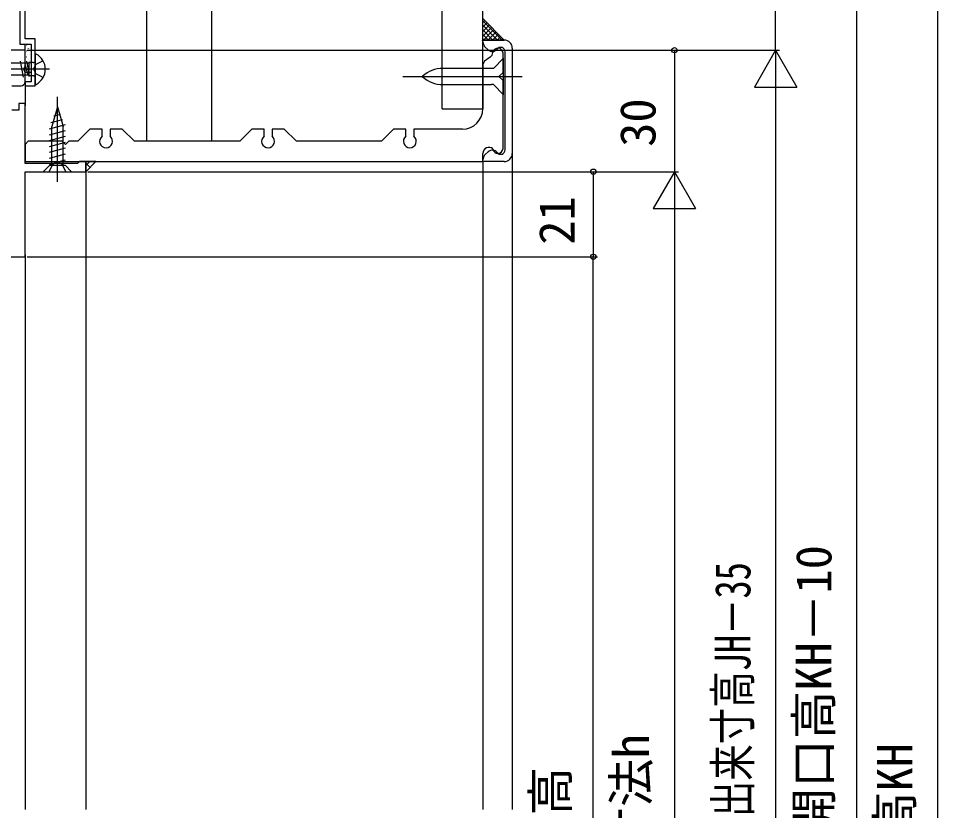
# Model space of a CAD drawing. Units: millimetres, scale not verified. Extents: x -525 to 525, y -783 to 778.
# Drawn here: x 30.4 to 257.3, y 199.9 to 395.5 of the extents above; entities that cross this region are included whole.
import ezdxf
from ezdxf.enums import TextEntityAlignment as Align

# ---------------------------------------------------------------- set-up
doc = ezdxf.new("R2010")
doc.units = ezdxf.units.MM
doc.header["$LTSCALE"] = 4
for name, color, linetype in [('0-2_YKK_11', 7, 'Continuous'), ('0-4_YKK_12', 2, 'Continuous'), ('0-5_YKK_13', 4, 'Continuous'), ('0-6_YKK_D', 6, 'Continuous'), ('0-8_YSS_K', 3, 'Continuous')]:
    doc.layers.add(name, color=color, linetype=linetype)
doc.styles.add('ＭＳ ゴシック', font='')
doc.styles.get('ＭＳ ゴシック').set_extended_font_data('MS Gothic')

msp = doc.modelspace()

# ---------------------------------------------------------------- linework, layer by layer
at = {"layer": '0-2_YKK_11'}
for p, q in [((146.363, 387.69), (145.556, 388.395)), ((152.3, 388.119), (152.3, 362.119)), ((150.5, 363.019), (150.5, 387.219)), ((145.556, 361.843), (146.363, 362.549))]:
    msp.add_line(p, q, dxfattribs=at)
for points in [[(30.7, 403.119), (30.7, 389.119), (33.5, 389.119), (33.5, 379.819), (32, 379.819), (32, 378.819), (34.5, 378.819), (34.5, 382.461), (34.38, 382.644), (34.38, 383.194), (34.5, 383.377), (34.5, 390.419), (32, 390.419), (32, 401.519)], [(145.233, 388.952), (144.944, 390.119), (150.3, 390.119)], [(32, 379.819), (32, 382.295), (31.812, 382.685), (31.812, 383.153), (32, 383.544), (32, 387.619), (2, 387.619)], [(146.846, 385.911), (145.426, 384.918), (145, 384.098), (145, 373.119)], [(150, 363.369), (149.999, 363.519), (149.999, 380.119), (149, 381.119), (150, 382.119), (150, 386.869)], [(28.7, 378.819), (31, 378.819)], [(27, 336.619), (32, 336.619), (32, 357.619), (47, 357.619), (47, 360.119), (45.5, 360.119), (45.204, 359.869), (44.908, 359.619), (32, 359.619), (32, 374.419), (30.5, 374.419), (30.5, 372.819), (28.7, 372.819)], [(51, 366.368), (51, 368.119), (48, 368.119), (45, 365.119), (42.8, 365.119), (42, 364.319), (41.2, 365.119), (32.8, 365.119), (32, 364.319), (32, 360.119)], [(91, 366.368), (91, 368.119), (88, 368.119), (85, 365.119), (59, 365.119), (56, 368.119), (53, 368.119), (53, 366.368)], [(126, 366.368), (126, 368.119), (123, 368.119), (120, 365.119), (99, 365.119), (96, 368.119), (93, 368.119), (93, 366.368)], [(140, 368.119), (128, 368.119), (128, 366.368)], [(32, 360.119), (145, 360.119), (145, 362.119)], [(150.3, 360.119), (144.944, 360.119), (145.233, 361.286)]]:
    msp.add_lwpolyline(points, dxfattribs=at)
for centre, radius, start, end in [((146.214, 389.148), 1, 191.30993, 228.84862), ((148.75, 386.869), 1.25, 0, 173.16592), ((149.4, 387.219), 1.1, 0, 142.02013), ((150.3, 388.119), 2, 0, 90), ((147.35, 388.819), 1.5, 228.84862, 322.02013), ((145.94, 387.206), 1.58, 304.98946, 353.16592), ((31, 379.819), 1, 270.00002, 0), ((140, 373.119), 5, 270, 0), ((52, 365.119), 1.6, 128.68219, 51.31781), ((92, 365.119), 1.6, 128.68219, 51.31781), ((127, 365.119), 1.6, 128.68219, 51.31781), ((146.5, 362.119), 1.5, 47.79148, 180), ((148.75, 363.369), 1.25, 186.38186, 0), ((146.214, 361.09), 1, 131.15138, 168.69007), ((147.35, 361.419), 1.5, 37.97987, 131.15138), ((149.4, 363.019), 1.1, 217.97987, 360), ((150.3, 362.119), 2, 270, 0)]:
    msp.add_arc(centre, radius, start, end, dxfattribs=at)
at = {"layer": '0-4_YKK_12'}
for p, q in [((62, 404.619), (61.999, 365.119)), ((32, 379.819), (32, 373.919)), ((152.3, 362.119), (152.299, 200.119)), ((145, 360.119), (145, 200.119)), ((47, 358.119), (47, 200.119)), ((32, 337.119), (32, 200.119))]:
    msp.add_line(p, q, dxfattribs=at)
at = {"layer": '0-5_YKK_13'}
for p, q in [((32.377, 388.942), (32.402, 388.942)), ((32.841, 388.058), (32.883, 388.085)), ((33.089, 388.134), (33.114, 388.134)), ((32.064, 387.892), (32.069, 387.894)), ((32.377, 387.447), (32.402, 387.447)), ((32.377, 385.952), (32.402, 385.952)), ((32.399, 385.806), (32.441, 385.834)), ((32.552, 386.645), (32.557, 386.646)), ((33.089, 386.639), (33.114, 386.639)), ((34.5, 386.515), (34.5, 379.323)), ((32.912, 384.394), (28.061, 384.394)), ((30.755, 384.919), (31.55, 380.919)), ((32.737, 381.444), (31.942, 384.394)), ((32.345, 384.919), (32.912, 382.064)), ((32.377, 384.457), (32.402, 384.457)), ((32.875, 385.339), (32.88, 385.34)), ((34, 384.554), (32.912, 384.554)), ((32.912, 384.554), (32.912, 381.14)), ((33.089, 385.144), (33.114, 385.144)), ((33.089, 383.649), (33.114, 383.649)), ((33.175, 384.024), (33.179, 384.026)), ((33.302, 384.444), (33.343, 384.472)), ((34.041, 382.919), (34.65, 384.064)), ((36.465, 384.969), (34.65, 384.064)), ((150.133, 385.619), (147.633, 383.119)), ((150.133, 376.619), (150.133, 385.619)), ((38, 382.919), (23.846, 382.919)), ((32.912, 381.444), (28.258, 381.444)), ((32.103, 382.224), (32.107, 382.226)), ((32.377, 382.962), (32.402, 382.962)), ((32.859, 382.193), (32.901, 382.22)), ((34, 381.284), (32.912, 381.284)), ((33.089, 382.154), (33.114, 382.154)), ((34.041, 382.919), (34.65, 381.774)), ((36.465, 380.869), (34.65, 381.774)), ((147.133, 383.119), (135.134, 383.119)), ((147.633, 383.119), (147.133, 383.119)), ((125.287, 381.119), (154.728, 381.119)), ((135.134, 379.119), (147.133, 379.119)), ((147.633, 379.119), (147.133, 379.119)), ((150.133, 376.619), (147.633, 379.119)), ((40, 355.119), (40, 376.119)), ((40, 373.619), (38.6, 368.791)), ((39.75, 373.016), (40.2, 373.137)), ((40, 373.619), (41.4, 368.791)), ((38.4, 369.756), (41.281, 370.528)), ((39.075, 371.386), (40.74, 371.832)), ((38, 368.199), (42, 369.271)), ((38, 366.75), (42, 367.822)), ((38.6, 359.119), (38.6, 368.791)), ((41.4, 359.119), (41.4, 368.791)), ((38, 365.3), (42, 366.372)), ((38, 363.851), (42, 364.923)), ((38, 362.402), (42, 363.473)), ((38, 360.952), (42, 362.024)), ((36.5, 357.619), (38, 359.119)), ((38, 359.503), (42, 360.575)), ((41.977, 359.119), (42, 359.125))]:
    msp.add_line(p, q, dxfattribs=at)
msp.add_lwpolyline([(33.5, 382.119), (32, 382.119), (32, 389.119), (33.5, 389.119)], close=True, dxfattribs=at)
for points in [[(36.5, 357.619), (43.5, 357.619), (42, 359.119), (38, 359.119)], [(37.95, 357.619), (38.855, 359.475), (40, 360.083)], [(42.05, 357.619), (41.145, 359.475), (40, 360.083)]]:
    msp.add_lwpolyline(points, dxfattribs=at)
for centre, radius, start, end in [((34.654, 386.515), 0.154, 62.71904, 180), ((32.8, 382.919), 4.2, 297.28096, 62.71904), ((34, 385.054), 0.5, 270, 0), ((34, 380.784), 0.5, 0, 90), ((135.134, 375.619), 7.5, 90, 131.81826), ((34.654, 379.323), 0.154, 180, 297.28096), ((135.134, 386.619), 7.5, 228.18174, 270)]:
    msp.add_arc(centre, radius, start, end, dxfattribs=at)
at = {"layer": '0-6_YKK_D'}
for p, q in [((237.299, 404.619), (237.299, 386.433)), ((257.299, 404.119), (257.299, -19.381)), ((237.299, 394.119), (237.299, -19.381)), ((32.5, 387.619), (218.299, 387.619)), ((32.5, 387.619), (218.299, 387.619)), ((32.5, 387.619), (193.299, 387.619)), ((192.299, 387.619), (192.299, 357.619)), ((217.299, 387.619), (212.049, 378.526)), ((217.299, 387.619), (222.549, 378.526)), ((217.299, 387.619), (217.299, 369.433)), ((212.049, 378.526), (222.549, 378.526)), ((217.299, 377.119), (217.299, -1.881)), ((47.5, 357.619), (173.299, 357.619)), ((47.5, 357.619), (193.299, 357.619)), ((47.5, 357.619), (193.299, 357.619)), ((172.299, 357.619), (172.299, 336.619)), ((192.299, 357.619), (187.049, 348.526)), ((192.299, 357.619), (197.549, 348.526)), ((192.299, 357.619), (192.299, 339.433)), ((187.049, 348.526), (197.549, 348.526)), ((192.299, 347.119), (192.299, 28.119)), ((32.5, 336.619), (173.299, 336.619)), ((32.5, 336.619), (173.299, 336.619)), ((172.299, 38.619), (172.299, 336.619))]:
    msp.add_line(p, q, dxfattribs=at)
msp.add_lwpolyline([(217.299, 387.619), (217.299, 404.619), (217.299, 424.692)], dxfattribs=at)
for centre in [(192.299, 387.619), (172.299, 357.619), (172.299, 336.619), (172.299, 336.619)]:
    msp.add_circle(centre, 0.637, dxfattribs=at)
at = {"layer": '0-8_YSS_K'}
for p, q in [((135, 373.119), (135, 577.2)), ((145, 373.119), (145, 577.2)), ((77.989, 419.619), (77.989, 365.119)), ((150.294, 390.119), (145, 395.413)), ((145, 394.455), (145.479, 394.934)), ((149.757, 390.119), (145, 394.876)), ((145, 393.332), (146.04, 394.373)), ((145, 392.21), (146.602, 393.812)), ((148.634, 390.119), (145, 393.754)), ((145, 391.087), (147.163, 393.25)), ((147.512, 390.119), (145, 392.631)), ((145.154, 390.119), (147.724, 392.689)), ((146.389, 390.119), (145, 391.509)), ((145.267, 390.119), (145, 390.386)), ((146.277, 390.119), (148.285, 392.128)), ((147.399, 390.119), (148.847, 391.567)), ((148.522, 390.119), (149.408, 391.005)), ((149.644, 390.119), (149.969, 390.444)), ((135, 373.119), (145, 373.119)), ((47, 359.153), (47.966, 360.119)), ((48.067, 358.687), (47, 359.754)), ((49.189, 359.809), (48.879, 360.119))]:
    msp.add_line(p, q, dxfattribs=at)
msp.add_lwpolyline([(150.294, 390.119), (145, 390.119), (145, 395.413)], dxfattribs=at)
msp.add_lwpolyline([(47, 357.62), (49.499, 360.119), (47, 360.119)], close=True, dxfattribs=at)

# ---------------------------------------------------------------- texts
at = {"layer": '0-6_YKK_D', "style": 'ＭＳ ゴシック'}
for s, p in [('30', (190.299, 363.755)), ('21', (170.299, 339.585)), ('ジョイント枠出来寸高JH＝既設窓枠開口高KH－10', (233.731, 1.505)), ('新設窓内法基準寸法h', (188.663, 104.744)), ('既設窓枠開口高KH', (253.731, 120.574)), ('新設窓枠開口高', (168.731, 126.665))]:
    msp.add_text(s, height=8.798, rotation=90, dxfattribs=at).set_placement(p, align=Align.BOTTOM_LEFT)
at = {"layer": '0-6_YKK_D', "style": 'ＭＳ ゴシック', "width": 0.75}
msp.add_text('新設窓H＝既設窓枠開口高KH－45＝ジョイント枠出来寸高JH－35', height=8.798, rotation=90, dxfattribs=at).set_placement((213.731, 4.807), align=Align.BOTTOM_LEFT)

doc.saveas('drawing.dxf')
